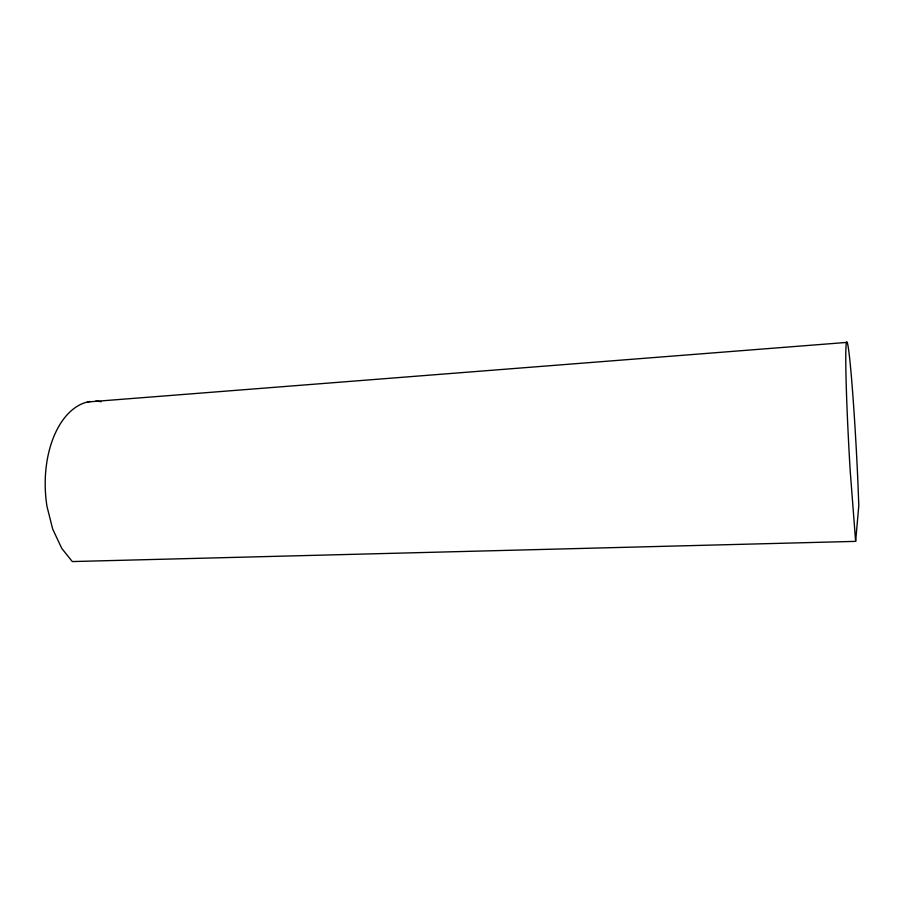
<?xml version="1.0" encoding="UTF-8"?>
<svg xmlns="http://www.w3.org/2000/svg" width="904" height="904" viewBox="0 0 904 904"><rect width="100%" height="100%" fill="white"/><g stroke="black" fill="none" stroke-linecap="round" stroke-linejoin="round"><path stroke-width="1.36" d="M855.636 541.372L858.8 505.585L857.986 484.047A108.446 3.661 86.9 0 0 847.093 342.13A108.446 3.661 86.9 0 0 850.201 470.882L855.636 541.372L72.297 561.565L61.766 548.4L52.714 529.145L47.019 506.579A86.807 52.036 87.4 0 1 90.174 401.466M87.485 401.986L846.528 342.435M95.643 401.127A86.807 52.036 87.4 0 1 101.067 401.738"/></g></svg>
